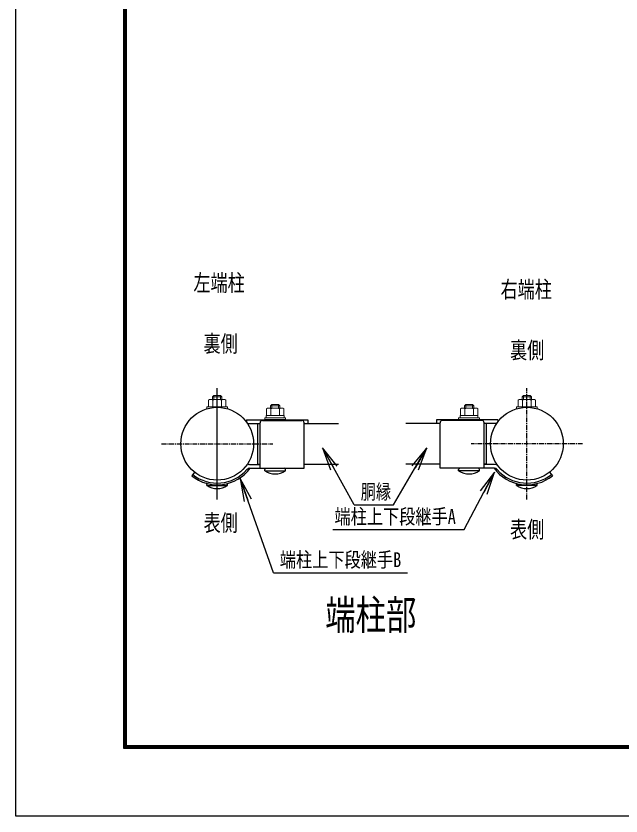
# Model space of a CAD drawing. Units: millimetres, scale not verified. Extents: x -4158 to 4158, y -2941 to 2939.
# Drawn here: x -4158 to -2589, y -2941 to -869 of the extents above; entities that cross this region are included whole.
import ezdxf
from ezdxf.enums import TextEntityAlignment as Align

# ---------------------------------------------------------------- set-up
doc = ezdxf.new("R2010")
doc.units = ezdxf.units.MM
doc.header["$LTSCALE"] = 10
doc.linetypes.add('USER1', pattern=[2, 1.25, -0.25, 0.25, -0.25])
for name, color, linetype, lineweight in [('0-1_0', 7, 'Continuous', 25), ('0-2_1', 7, 'Continuous', 25), ('0-3_継手-案-', 7, 'Continuous', 25), ('0-4_支柱', 7, 'Continuous', 25), ('0-5_ボルト', 7, 'Continuous', 25), ('0-6_胴縁', 7, 'Continuous', 25), ('0-C_D-STR3', 7, 'Continuous', 13)]:
    doc.layers.add(name, color=color, linetype=linetype, lineweight=lineweight)
doc.styles.add('ＭＳ ゴシック', font='')
doc.styles.get('ＭＳ ゴシック').set_extended_font_data('MS Gothic')

# ---------------------------------------------------------------- blocks, each defined once
blk = doc.blocks.new('DARROWS')
at = {"layer": '0-1_0'}
blk.add_line((0, 0), (-9.991, 0), dxfattribs=at)
blk.add_lwpolyline([(-10, -1.667), (0, 0), (-10, 1.667)], dxfattribs=at)

msp = doc.modelspace()

# ---------------------------------------------------------------- linework, layer by layer
at = {"layer": '0-1_0'}
for p, q in [((-3280.79, -2135.02), (-3361.74, -1990.07)), ((-3178.85, -2135.02), (-3094.68, -1990.05)), ((-3490.65, -2311.26), (-3575.72, -2069.62)), ((-2995.55, -2199.28), (-2918.71, -2052.7))]:
    msp.add_line(p, q, dxfattribs=at)
for points in [[(-4158.09, 2938.9), (4157.91, 2938.9), (4157.91, -2941.1), (-4158.09, -2941.1)], [(-3878.09, 2763.9), (3877.91, 2763.9), (3877.91, -2766.1), (-3878.09, -2766.1)], [(-3876.34, 2762.15), (3876.16, 2762.15), (3876.16, -2764.35), (-3876.34, -2764.35)], [(-3874.59, 2760.4), (3874.41, 2760.4), (3874.41, -2762.6), (-3874.59, -2762.6)], [(-3872.84, 2758.65), (3872.66, 2758.65), (3872.66, -2760.85), (-3872.84, -2760.85)], [(-3871.09, 2756.9), (3870.91, 2756.9), (3870.91, -2759.1), (-3871.09, -2759.1)]]:
    msp.add_lwpolyline(points, close=True, dxfattribs=at)
at = {"layer": '0-2_1'}
for p, q in [((-3280.79, -2135.02), (-3178.85, -2135.02)), ((-3336.2, -2199.28), (-2995.55, -2199.28)), ((-3490.65, -2311.26), (-3143.02, -2311.26))]:
    msp.add_line(p, q, dxfattribs=at)
at = {"layer": '0-3_継手-案-'}
for p, q in [((-3560.72, -1914.74), (-3560.72, -1920.25)), ((-3560.72, -1914.74), (-3401.72, -1914.74)), ((-3557.81, -1924.34), (-3525.21, -1924.34)), ((-3525.21, -2040.44), (-3525.21, -1922.24)), ((-3519.21, -1916.24), (-3417.21, -1916.24)), ((-3411.21, -2040.44), (-3411.21, -1922.24)), ((-3411.21, -1924.34), (-3401.72, -1924.34)), ((-3401.72, -1914.74), (-3401.72, -1924.34)), ((-2908.76, -1914.74), (-3067.76, -1914.74)), ((-3067.76, -1914.74), (-3067.76, -1924.34)), ((-3058.27, -1924.34), (-3067.76, -1924.34)), ((-3058.27, -2040.44), (-3058.27, -1922.24)), ((-2950.27, -1916.24), (-3052.27, -1916.24)), ((-2944.27, -2040.44), (-2944.27, -1922.24)), ((-2911.67, -1924.34), (-2944.27, -1924.34)), ((-2908.76, -1914.74), (-2908.76, -1920.25)), ((-3552.17, -2030.84), (-3525.21, -2030.84)), ((-2917.31, -2030.84), (-2944.27, -2030.84)), ((-3695.03, -2050.61), (-3702.51, -2059.99)), ((-3552.17, -2040.44), (-3411.21, -2040.44)), ((-2917.31, -2040.44), (-3058.27, -2040.44)), ((-2774.45, -2050.61), (-2766.97, -2059.99))]:
    msp.add_line(p, q, dxfattribs=at)
for centre, radius, start, end in [((-3519.21, -1922.24), 6, 90, 180), ((-3417.21, -1922.24), 6, 0, 90), ((-3052.27, -1922.24), 6, 90, 180), ((-2950.27, -1922.24), 6, 0, 90), ((-3552.17, -2050.04), 19.2, 90, 114.23422), ((-2917.31, -2050.04), 19.2, 65.76578, 90), ((-3636.21, -1976.84), 106.35, 231.43, 323.27139), ((-3636.21, -1976.84), 101.85, 231.43, 318.94397), ((-3552.17, -2050.04), 9.6, 90, 138.94397), ((-2833.27, -1976.84), 106.35, 216.72861, 308.57), ((-2917.31, -2050.04), 9.6, 41.05603, 90), ((-2833.27, -1976.84), 101.85, 221.05603, 308.57)]:
    msp.add_arc(centre, radius, start, end, dxfattribs=at)
at = {"layer": '0-4_支柱'}
msp.add_line((-3636.21, -2121.1), (-3636.21, -1832.59), dxfattribs=at)
at = {"layer": '0-4_支柱', "linetype": 'USER1'}
for p, q in [((-2833.27, -2121.1), (-2833.27, -1832.59)), ((-3780.46, -1976.84), (-3491.95, -1976.84)), ((-2689.02, -1976.84), (-2977.53, -1976.84))]:
    msp.add_line(p, q, dxfattribs=at)
at = {"layer": '0-4_支柱'}
for centre in [(-3636.21, -1976.84), (-2833.27, -1976.84)]:
    msp.add_circle(centre, 94.35, dxfattribs=at)
at = {"layer": '0-5_ボルト'}
for p, q in [((-3459.21, -1914.74), (-3513.21, -1914.74)), ((-3010.27, -1914.74), (-2956.27, -1914.74)), ((-3513.21, -2047.04), (-3513.21, -2043.74)), ((-3513.21, -2047.04), (-3459.21, -2047.04)), ((-3509.91, -2040.44), (-3462.51, -2040.44)), ((-3459.21, -2047.04), (-3459.21, -2043.74)), ((-3010.27, -2047.04), (-3010.27, -2043.74)), ((-2956.27, -2047.04), (-3010.27, -2047.04)), ((-2959.57, -2040.44), (-3006.97, -2040.44)), ((-2956.27, -2047.04), (-2956.27, -2043.74)), ((-3663.21, -2085.29), (-3663.21, -2081.99)), ((-3663.21, -2085.29), (-3609.21, -2085.29)), ((-3609.21, -2085.29), (-3609.21, -2081.99)), ((-2860.27, -2085.29), (-2860.27, -2081.99)), ((-2806.27, -2085.29), (-2860.27, -2085.29)), ((-2806.27, -2085.29), (-2806.27, -2081.99))]:
    msp.add_line(p, q, dxfattribs=at)
for centre, radius, start, end in [((-3509.91, -2043.74), 3.3, 90, 180), ((-3486.21, -2004.21), 50.63, 237.77316, 302.22684), ((-3462.51, -2043.74), 3.3, 0, 90), ((-3006.97, -2043.74), 3.3, 90, 180), ((-2983.27, -2004.21), 50.63, 237.77316, 302.22684), ((-2959.57, -2043.74), 3.3, 0, 90), ((-3659.91, -2081.99), 3.3, 140.67621, 180), ((-3636.21, -2042.46), 50.63, 237.77316, 302.22684), ((-3612.51, -2081.99), 3.3, 0, 39.32379), ((-2856.97, -2081.99), 3.3, 140.67621, 180), ((-2833.27, -2042.46), 50.63, 237.77316, 302.22684), ((-2809.57, -2081.99), 3.3, 0, 39.32379)]:
    msp.add_arc(centre, radius, start, end, dxfattribs=at)
at = {"layer": '0-6_胴縁'}
for p, q in [((-3531.21, -1924.34), (-3525.21, -1924.34)), ((-3531.21, -2029.34), (-3531.21, -1924.34)), ((-3411.21, -1924.34), (-3322.21, -1924.34)), ((-3058.27, -1924.34), (-3147.27, -1924.34)), ((-3531.21, -2029.34), (-3525.21, -2029.34)), ((-3411.21, -2029.34), (-3322.21, -2029.34)), ((-3058.27, -2029.34), (-3147.27, -2029.34)), ((-2938.27, -2029.34), (-2944.27, -2029.34))]:
    msp.add_line(p, q, dxfattribs=at)
msp.add_lwpolyline([(-2938.27, -2029.34), (-2938.27, -1924.34), (-2944.27, -1924.34)], dxfattribs=at)
at = {"layer": '0-C_D-STR3'}
for p, q in [((-3658.71, -1881.29), (-3658.71, -1863.89)), ((-3653.54, -1861.79), (-3618.9, -1861.79)), ((-3648.21, -1855.43), (-3644.97, -1852.19)), ((-3648.21, -1861.79), (-3648.21, -1855.43)), ((-3648.21, -1855.43), (-3624.21, -1855.43)), ((-3647.46, -1881.29), (-3647.46, -1863.89)), ((-3644.97, -1861.79), (-3644.97, -1852.19)), ((-3644.97, -1852.19), (-3627.45, -1852.19)), ((-3627.45, -1861.79), (-3627.45, -1852.19)), ((-3624.21, -1855.43), (-3627.45, -1852.19)), ((-3624.96, -1881.29), (-3624.96, -1863.89)), ((-3624.21, -1861.79), (-3624.21, -1855.43)), ((-3613.71, -1881.29), (-3613.71, -1863.89)), ((-2855.77, -1881.29), (-2855.77, -1863.89)), ((-2850.61, -1861.79), (-2815.97, -1861.79)), ((-2845.27, -1855.43), (-2842.03, -1852.19)), ((-2845.27, -1861.79), (-2845.27, -1855.43)), ((-2845.27, -1855.43), (-2821.27, -1855.43)), ((-2844.52, -1881.29), (-2844.52, -1863.89)), ((-2842.03, -1861.79), (-2842.03, -1852.19)), ((-2842.03, -1852.19), (-2824.51, -1852.19)), ((-2824.51, -1861.79), (-2824.51, -1852.19)), ((-2821.27, -1855.43), (-2824.51, -1852.19)), ((-2822.02, -1881.29), (-2822.02, -1863.89)), ((-2821.27, -1861.79), (-2821.27, -1855.43)), ((-2810.77, -1881.29), (-2810.77, -1863.89)), ((-3663.21, -1881.29), (-3663.21, -1886.09)), ((-3663.21, -1881.29), (-3609.21, -1881.29)), ((-3658.71, -1881.29), (-3613.71, -1881.29)), ((-3609.21, -1881.29), (-3609.21, -1886.09)), ((-3503.54, -1884.44), (-3468.9, -1884.44)), ((-3498.21, -1878.68), (-3494.97, -1875.44)), ((-3498.21, -1884.44), (-3498.21, -1878.68)), ((-3498.21, -1878.68), (-3474.21, -1878.68)), ((-3494.97, -1884.44), (-3494.97, -1875.44)), ((-3494.97, -1875.44), (-3477.45, -1875.44)), ((-3477.45, -1884.44), (-3477.45, -1875.44)), ((-3474.21, -1878.68), (-3477.45, -1875.44)), ((-3474.21, -1884.44), (-3474.21, -1878.68)), ((-3000.61, -1884.44), (-2965.97, -1884.44)), ((-2995.27, -1878.68), (-2992.03, -1875.44)), ((-2995.27, -1884.44), (-2995.27, -1878.68)), ((-2995.27, -1878.68), (-2971.27, -1878.68)), ((-2992.03, -1884.44), (-2992.03, -1875.44)), ((-2992.03, -1875.44), (-2974.51, -1875.44)), ((-2974.51, -1884.44), (-2974.51, -1875.44)), ((-2971.27, -1878.68), (-2974.51, -1875.44)), ((-2971.27, -1884.44), (-2971.27, -1878.68)), ((-2860.27, -1881.29), (-2860.27, -1886.09)), ((-2860.27, -1881.29), (-2806.27, -1881.29)), ((-2855.77, -1881.29), (-2810.77, -1881.29)), ((-2806.27, -1881.29), (-2806.27, -1886.09)), ((-3662.02, -1886.09), (-3663.21, -1886.09)), ((-3609.21, -1886.09), (-3610.39, -1886.09)), ((-3509.31, -1903.94), (-3463.11, -1903.94)), ((-3509.31, -1903.94), (-3509.31, -1909.94)), ((-3508.71, -1903.94), (-3508.71, -1886.54)), ((-3508.71, -1903.94), (-3463.71, -1903.94)), ((-3497.46, -1903.94), (-3497.46, -1886.54)), ((-3474.96, -1903.94), (-3474.96, -1886.54)), ((-3463.71, -1903.94), (-3463.71, -1886.54)), ((-3463.11, -1903.94), (-3463.11, -1909.94)), ((-3006.37, -1903.94), (-2960.17, -1903.94)), ((-3006.37, -1903.94), (-3006.37, -1909.94)), ((-3005.77, -1903.94), (-3005.77, -1886.54)), ((-3005.77, -1903.94), (-2960.77, -1903.94)), ((-2994.52, -1903.94), (-2994.52, -1886.54)), ((-2972.02, -1903.94), (-2972.02, -1886.54)), ((-2960.77, -1903.94), (-2960.77, -1886.54)), ((-2960.17, -1903.94), (-2960.17, -1909.94)), ((-2859.09, -1886.09), (-2860.27, -1886.09)), ((-2806.27, -1886.09), (-2807.46, -1886.09)), ((-3513.21, -1909.94), (-3513.21, -1914.74)), ((-3513.21, -1914.74), (-3459.21, -1914.74)), ((-3509.31, -1909.94), (-3463.11, -1909.94)), ((-3010.27, -1909.94), (-3010.27, -1914.74)), ((-3010.27, -1914.74), (-2956.27, -1914.74)), ((-3006.37, -1909.94), (-2960.17, -1909.94))]:
    msp.add_line(p, q, dxfattribs=at)
for points in [[(-3513.21, -1909.94), (-3459.21, -1909.94), (-3459.21, -1914.74)], [(-3010.27, -1909.94), (-2956.27, -1909.94), (-2956.27, -1914.74)]]:
    msp.add_lwpolyline(points, dxfattribs=at)
for centre, radius, start, end in [((-3653.08, -1870.33), 8.55, 48.83491, 131.16509), ((-3636.21, -1892.98), 31.18, 68.85295, 111.14705), ((-3619.33, -1870.33), 8.55, 48.86505, 131.13495), ((-2850.15, -1870.33), 8.55, 48.83491, 131.16509), ((-2833.27, -1892.98), 31.18, 68.85295, 111.14705), ((-2816.4, -1870.33), 8.55, 48.86505, 131.13495), ((-3503.08, -1892.98), 8.55, 48.83491, 131.16509), ((-3486.21, -1915.63), 31.18, 68.85295, 111.14705), ((-3469.33, -1892.98), 8.55, 48.86505, 131.13495), ((-3000.15, -1892.98), 8.55, 48.83491, 131.16509), ((-2983.27, -1915.63), 31.18, 68.85295, 111.14705), ((-2966.4, -1892.98), 8.55, 48.86505, 131.13495)]:
    msp.add_arc(centre, radius, start, end, dxfattribs=at)

# ---------------------------------------------------------------- block references
at = {"layer": '0-1_0', "xscale": 6, "yscale": 6}
for p, rotation in [((-3363.2, -1987.45), 119.18207), ((-3093.17, -1987.45), 59.86022), ((-2917.31, -2050.04), 62.33275), ((-3576.72, -2066.79), 109.39521)]:
    msp.add_blockref('DARROWS', p, dxfattribs=dict(at, rotation=rotation))

# ---------------------------------------------------------------- texts
at = {"layer": '0-1_0', "style": 'ＭＳ ゴシック'}
for s, height, width, p in [('左端柱', 43.33, 0.75, (-3697.97, -1594.63)), ('右端柱', 43.33, 0.75, (-2901.61, -1611.56)), ('裏側', 43.33, 0.75, (-3671.69, -1752.24)), ('裏側', 43.33, 0.75, (-2876.9, -1769.17)), ('胴縁', 38.49, 0.75, (-3264.19, -2131.78)), ('表側', 43.33, 0.75, (-3671.69, -2216.41)), ('端柱上下段継手A', 38.48, 0.8, (-3332.41, -2196.04)), ('表側', 43.33, 0.75, (-2876.9, -2233.34)), ('端柱上下段継手B', 38.48, 0.8, (-3474.05, -2308.02)), ('端柱部', 76.98, 0.75, (-3356.06, -2481.69))]:
    msp.add_text(s, height=height, dxfattribs=dict(at, width=width)).set_placement(p, align=Align.BOTTOM_LEFT)

doc.saveas('drawing.dxf')
